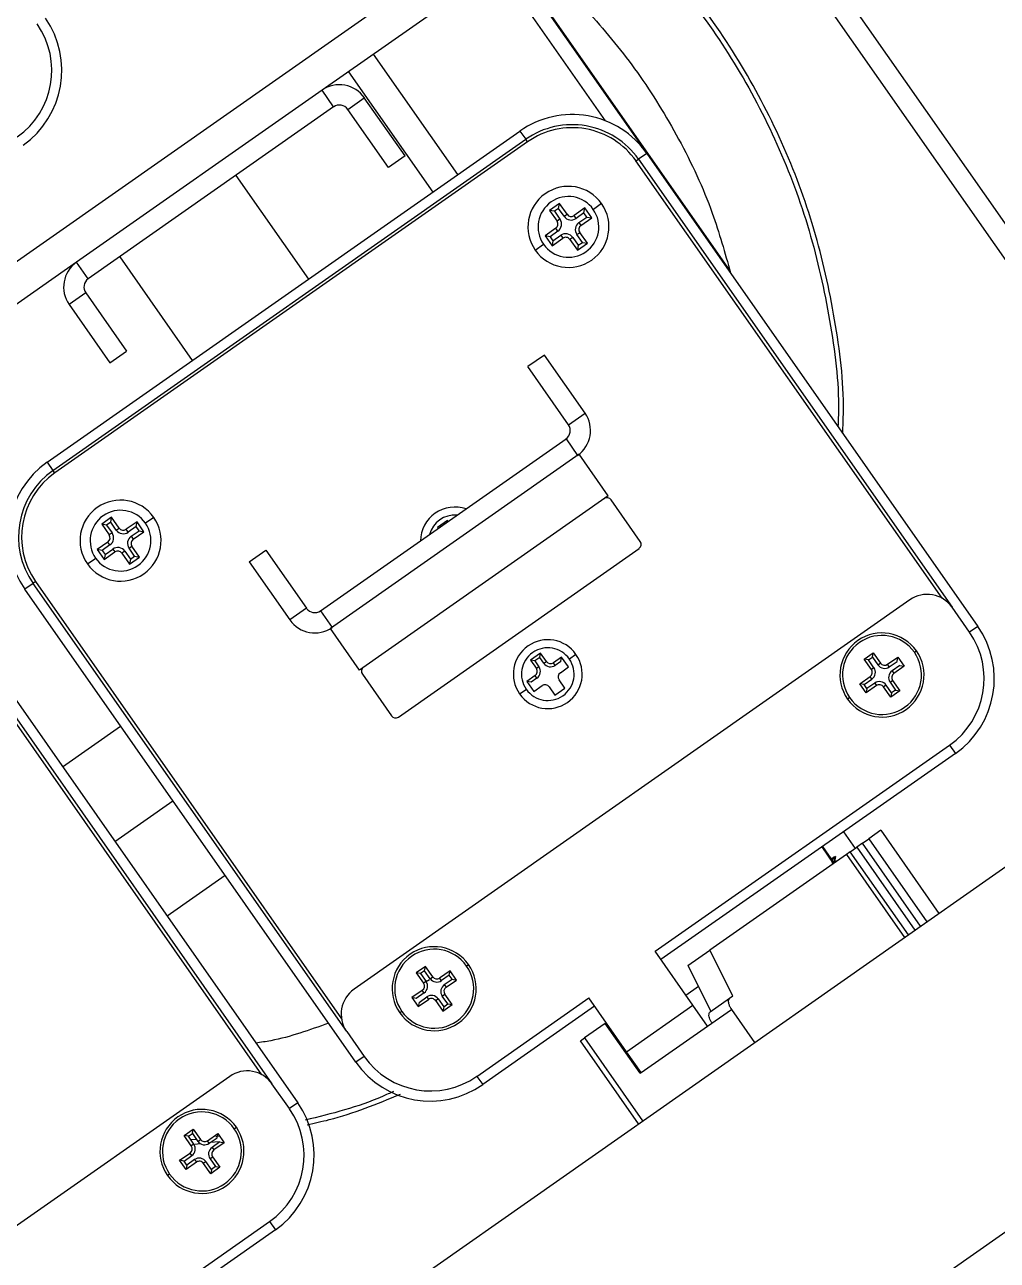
# Model space of a CAD drawing. Header units: millimetres. Extents: x 152904052 to 153933663, y 538271515 to 539240469.
# Drawn here: x 153467566.6 to 153467662.7, y 538580038 to 538580160 of the extents above; entities that cross this region are included whole.
import ezdxf

# ---------------------------------------------------------------- set-up
doc = ezdxf.new("R2010")
doc.units = ezdxf.units.MM
doc.layers.add('POWR', color=5, linetype='Continuous')

msp = doc.modelspace()

# ---------------------------------------------------------------- linework, layer by layer
at = {"layer": 'POWR', "color": 7}
for p, q in [((153467239.86, 538580745.26), (153467710.2, 538580073.55)), ((153467691.64, 538580096.57), (153467571.19, 538580268.59)), ((153467615.51, 538580171.39), (153467563.14, 538580134.72)), ((153467617.49, 538580168.56), (153467595.99, 538580153.5)), ((153467614.58, 538580166.52), (153467628.06, 538580147.27)), ((153467636.23, 538580135.78), (153467614.66, 538580166.58)), ((153467623.98, 538580150.49), (153467613.35, 538580165.66)), ((153467609.38, 538580145.18), (153467601.06, 538580157.06)), ((153467598.61, 538580155.34), (153467606.92, 538580143.46)), ((153467595.99, 538580153.5), (153467571.74, 538580136.53)), ((153467597.13, 538580151.87), (153467595.99, 538580153.5)), ((153467598.53, 538580151.62), (153467600.16, 538580152.77)), ((153467604.18, 538580147.03), (153467600.16, 538580152.77)), ((153467597.13, 538580151.87), (153467572.89, 538580134.89)), ((153467602.54, 538580145.89), (153467598.53, 538580151.62)), ((153467568.83, 538580116.79), (153467615.52, 538580149.48)), ((153467615.52, 538580149.48), (153467616.1, 538580148.67)), ((153467569.41, 538580115.97), (153467616.1, 538580148.67)), ((153467616.27, 538580148.42), (153467569.58, 538580115.73)), ((153467616.27, 538580148.42), (153467616.1, 538580148.67)), ((153467604.18, 538580147.03), (153467602.54, 538580145.89)), ((153467626.99, 538580146.53), (153467627.24, 538580146.7)), ((153467657.22, 538580103.37), (153467626.99, 538580146.53)), ((153467628.06, 538580147.27), (153467627.24, 538580146.7)), ((153467627.24, 538580146.7), (153467658.21, 538580102.47)), ((153467628.06, 538580147.27), (153467660.75, 538580100.58)), ((153467587.47, 538580145.1), (153467594.64, 538580134.86)), ((153467619.43, 538580142.33), (153467618.45, 538580141.64)), ((153467618.45, 538580141.64), (153467619.2, 538580140.58)), ((153467618.94, 538580141.56), (153467618.45, 538580141.64)), ((153467619.35, 538580141.84), (153467618.94, 538580141.56)), ((153467618.94, 538580141.56), (153467619.48, 538580140.78)), ((153467619.35, 538580141.84), (153467619.43, 538580142.33)), ((153467619.89, 538580141.07), (153467619.35, 538580141.84)), ((153467620.18, 538580141.27), (153467619.43, 538580142.33)), ((153467621.94, 538580141.89), (153467620.88, 538580141.15)), ((153467621.85, 538580141.4), (153467621.94, 538580141.89)), ((153467622.63, 538580140.91), (153467621.94, 538580141.89)), ((153467623.6, 538580142.32), (153467622.78, 538580141.74)), ((153467619.48, 538580140.78), (153467619.2, 538580140.58)), ((153467619.89, 538580141.07), (153467620.18, 538580141.27)), ((153467621.08, 538580140.86), (153467620.88, 538580141.15)), ((153467621.85, 538580141.4), (153467621.08, 538580140.86)), ((153467621.36, 538580140.45), (153467622.14, 538580140.99)), ((153467621.36, 538580140.45), (153467621.56, 538580140.16)), ((153467621.56, 538580140.16), (153467622.63, 538580140.91)), ((153467622.14, 538580140.99), (153467621.85, 538580141.4)), ((153467622.14, 538580140.99), (153467622.63, 538580140.91)), ((153467619.07, 538580139.88), (153467618.01, 538580139.14)), ((153467618.01, 538580139.14), (153467618.7, 538580138.15)), ((153467618.5, 538580139.05), (153467618.01, 538580139.14)), ((153467619.27, 538580139.6), (153467618.5, 538580139.05)), ((153467618.78, 538580138.64), (153467619.56, 538580139.19)), ((153467619.27, 538580139.6), (153467619.07, 538580139.88)), ((153467619.56, 538580139.19), (153467619.76, 538580138.9)), ((153467621.15, 538580139.26), (153467621.44, 538580139.47)), ((153467621.7, 538580138.49), (153467621.15, 538580139.26)), ((153467622.19, 538580138.4), (153467621.44, 538580139.47)), ((153467617.04, 538580137.73), (153467617.86, 538580138.3)), ((153467618.5, 538580139.05), (153467618.78, 538580138.64)), ((153467618.7, 538580138.15), (153467619.76, 538580138.9)), ((153467618.78, 538580138.64), (153467618.7, 538580138.15)), ((153467620.75, 538580138.98), (153467620.46, 538580138.78)), ((153467620.46, 538580138.78), (153467621.2, 538580137.71)), ((153467620.75, 538580138.98), (153467621.29, 538580138.2)), ((153467621.2, 538580137.71), (153467622.19, 538580138.4)), ((153467621.29, 538580138.2), (153467621.2, 538580137.71)), ((153467621.29, 538580138.2), (153467621.7, 538580138.49)), ((153467621.7, 538580138.49), (153467622.19, 538580138.4)), ((153467576, 538580137.07), (153467583.17, 538580126.83)), ((153467571.74, 538580136.53), (153467565.08, 538580131.86)), ((153467572.89, 538580134.89), (153467571.74, 538580136.53)), ((153467572.64, 538580133.5), (153467571, 538580132.35)), ((153467572.64, 538580133.5), (153467576.66, 538580127.76)), ((153467571, 538580132.35), (153467575.02, 538580126.61)), ((153467575.02, 538580126.61), (153467576.66, 538580127.76)), ((153467617.94, 538580127.37), (153467616.31, 538580126.23)), ((153467621.96, 538580121.64), (153467617.94, 538580127.37)), ((153467620.32, 538580120.49), (153467616.31, 538580126.23)), ((153467620.32, 538580120.49), (153467621.96, 538580121.64)), ((153467595.83, 538580102.12), (153467620.08, 538580119.1)), ((153467620.08, 538580119.1), (153467621.22, 538580117.46)), ((153467621.39, 538580117.58), (153467596.81, 538580100.37)), ((153467624.25, 538580113.48), (153467621.39, 538580117.58)), ((153467568.83, 538580116.79), (153467569.41, 538580115.97)), ((153467569.58, 538580115.73), (153467569.41, 538580115.97)), ((153467624.25, 538580113.48), (153467599.68, 538580096.27)), ((153467627.41, 538580108.97), (153467624.54, 538580113.07)), ((153467575.2, 538580111.36), (153467574.22, 538580110.67)), ((153467575.11, 538580110.87), (153467575.2, 538580111.36)), ((153467575.95, 538580110.29), (153467575.2, 538580111.36)), ((153467579.36, 538580111.34), (153467578.54, 538580110.77)), ((153467574.22, 538580110.67), (153467574.96, 538580109.61)), ((153467574.71, 538580110.59), (153467574.22, 538580110.67)), ((153467575.11, 538580110.87), (153467574.71, 538580110.59)), ((153467574.71, 538580110.59), (153467575.25, 538580109.81)), ((153467575.66, 538580110.09), (153467575.11, 538580110.87)), ((153467575.66, 538580110.09), (153467575.95, 538580110.29)), ((153467577.71, 538580110.92), (153467576.64, 538580110.17)), ((153467576.84, 538580109.88), (153467576.64, 538580110.17)), ((153467577.62, 538580110.43), (153467576.84, 538580109.88)), ((153467577.13, 538580109.48), (153467577.91, 538580110.02)), ((153467577.33, 538580109.19), (153467578.39, 538580109.93)), ((153467577.62, 538580110.43), (153467577.71, 538580110.92)), ((153467577.91, 538580110.02), (153467577.62, 538580110.43)), ((153467578.39, 538580109.93), (153467577.71, 538580110.92)), ((153467577.91, 538580110.02), (153467578.39, 538580109.93)), ((153467608.39, 538580111.04), (153467607.4, 538580110.35)), ((153467607.4, 538580110.35), (153467607.46, 538580110.27)), ((153467608.44, 538580110.95), (153467608.39, 538580111.04)), ((153467574.84, 538580108.91), (153467573.77, 538580108.16)), ((153467575.04, 538580108.62), (153467574.26, 538580108.08)), ((153467575.04, 538580108.62), (153467574.84, 538580108.91)), ((153467575.25, 538580109.81), (153467574.96, 538580109.61)), ((153467577.13, 538580109.48), (153467577.33, 538580109.19)), ((153467573.77, 538580108.16), (153467574.46, 538580107.18)), ((153467574.26, 538580108.08), (153467573.77, 538580108.16)), ((153467574.26, 538580108.08), (153467574.55, 538580107.67)), ((153467574.46, 538580107.18), (153467575.53, 538580107.93)), ((153467574.55, 538580107.67), (153467574.46, 538580107.18)), ((153467574.55, 538580107.67), (153467575.33, 538580108.22)), ((153467575.33, 538580108.22), (153467575.53, 538580107.93)), ((153467576.51, 538580108.01), (153467576.22, 538580107.8)), ((153467576.22, 538580107.8), (153467576.97, 538580106.74)), ((153467576.51, 538580108.01), (153467577.06, 538580107.23)), ((153467576.92, 538580108.29), (153467577.21, 538580108.49)), ((153467577.46, 538580107.51), (153467576.92, 538580108.29)), ((153467576.97, 538580106.74), (153467577.95, 538580107.43)), ((153467577.06, 538580107.23), (153467577.46, 538580107.51)), ((153467577.95, 538580107.43), (153467577.21, 538580108.49)), ((153467577.46, 538580107.51), (153467577.95, 538580107.43)), ((153467588.78, 538580106.95), (153467590.42, 538580108.1)), ((153467590.42, 538580108.1), (153467594.44, 538580102.37)), ((153467603.53, 538580091.64), (153467627.29, 538580108.28)), ((153467572.81, 538580106.76), (153467573.63, 538580107.33)), ((153467577.06, 538580107.23), (153467576.97, 538580106.74)), ((153467588.78, 538580106.95), (153467592.8, 538580101.22)), ((153467567.69, 538580105), (153467567.44, 538580104.83)), ((153467567.69, 538580105), (153467597.91, 538580061.84)), ((153467567.44, 538580104.83), (153467566.62, 538580104.26)), ((153467599.32, 538580057.56), (153467566.62, 538580104.26)), ((153467598.42, 538580060.6), (153467567.44, 538580104.83)), ((153467654.04, 538580103.2), (153467599.15, 538580064.77)), ((153467594.44, 538580102.37), (153467592.8, 538580101.22)), ((153467595.83, 538580102.12), (153467596.98, 538580100.48)), ((153467659.93, 538580100.01), (153467658.21, 538580102.47)), ((153467560.89, 538580100.24), (153467593.58, 538580053.55)), ((153467599.68, 538580096.27), (153467596.81, 538580100.37)), ((153467660.75, 538580100.58), (153467659.93, 538580100.01)), ((153467590.05, 538580056.33), (153467559.82, 538580099.5)), ((153467560.07, 538580099.67), (153467591.04, 538580055.43)), ((153467363.81, 538579867.03), (153467693.28, 538580097.72)), ((153467617.56, 538580097.93), (153467616.58, 538580097.24)), ((153467617.49, 538580097.5), (153467617.56, 538580097.93)), ((153467618.14, 538580097.11), (153467617.56, 538580097.93)), ((153467621.06, 538580097.82), (153467620.41, 538580097.36)), ((153467649.52, 538580097.36), (153467650.42, 538580097.99)), ((153467650.35, 538580097.56), (153467650.42, 538580097.99)), ((153467650.42, 538580097.99), (153467651.14, 538580096.96)), ((153467654.49, 538580098.03), (153467654.69, 538580098.17)), ((153467616.58, 538580097.24), (153467617.15, 538580096.42)), ((153467617.01, 538580097.17), (153467616.58, 538580097.24)), ((153467617.49, 538580097.5), (153467617.01, 538580097.17)), ((153467617.01, 538580097.17), (153467617.41, 538580096.6)), ((153467617.41, 538580096.6), (153467617.15, 538580096.42)), ((153467617.89, 538580096.94), (153467617.49, 538580097.5)), ((153467617.89, 538580096.94), (153467618.14, 538580097.11)), ((153467619.65, 538580097.56), (153467618.83, 538580096.99)), ((153467619.01, 538580096.74), (153467618.83, 538580096.99)), ((153467619.58, 538580097.13), (153467619.01, 538580096.74)), ((153467619.52, 538580096.01), (153467620.34, 538580096.58)), ((153467619.58, 538580097.13), (153467619.65, 538580097.56)), ((153467620.34, 538580096.58), (153467619.65, 538580097.56)), ((153467650.24, 538580096.33), (153467649.52, 538580097.36)), ((153467649.95, 538580097.28), (153467649.52, 538580097.36)), ((153467649.95, 538580097.28), (153467650.35, 538580097.56)), ((153467650.49, 538580096.51), (153467649.95, 538580097.28)), ((153467650.49, 538580096.51), (153467650.24, 538580096.33)), ((153467650.35, 538580097.56), (153467650.89, 538580096.79)), ((153467650.89, 538580096.79), (153467651.14, 538580096.96)), ((153467651.84, 538580096.84), (153467652.86, 538580097.56)), ((153467652.01, 538580096.59), (153467651.84, 538580096.84)), ((153467652.01, 538580096.59), (153467652.78, 538580097.13)), ((153467653.06, 538580096.73), (153467652.29, 538580096.19)), ((153467653.49, 538580096.66), (153467652.47, 538580095.94)), ((153467652.78, 538580097.13), (153467652.86, 538580097.56)), ((153467652.86, 538580097.56), (153467653.49, 538580096.66)), ((153467653.06, 538580096.73), (153467653.49, 538580096.66)), ((153467599.97, 538580095.86), (153467602.83, 538580091.77)), ((153467617.03, 538580095.73), (153467616.21, 538580095.15)), ((153467617.21, 538580095.48), (153467616.64, 538580095.08)), ((153467617.21, 538580095.48), (153467617.03, 538580095.73)), ((153467619.97, 538580094.49), (153467619.4, 538580095.31)), ((153467649.09, 538580094.92), (153467650.12, 538580095.64)), ((153467649.52, 538580094.84), (153467650.29, 538580095.39)), ((153467650.29, 538580095.39), (153467650.12, 538580095.64)), ((153467652.09, 538580095.07), (153467652.34, 538580095.24)), ((153467652.29, 538580096.19), (153467652.47, 538580095.94)), ((153467652.34, 538580095.24), (153467653.06, 538580094.22)), ((153467615.49, 538580093.92), (153467616.15, 538580094.37)), ((153467616.21, 538580095.15), (153467616.9, 538580094.17)), ((153467616.64, 538580095.08), (153467616.21, 538580095.15)), ((153467616.9, 538580094.17), (153467617.72, 538580094.74)), ((153467618.42, 538580094.62), (153467618.99, 538580093.8)), ((153467618.99, 538580093.8), (153467619.97, 538580094.49)), ((153467649.72, 538580094.02), (153467649.09, 538580094.92)), ((153467649.52, 538580094.84), (153467649.09, 538580094.92)), ((153467649.8, 538580094.45), (153467649.52, 538580094.84)), ((153467650.75, 538580094.74), (153467649.72, 538580094.02)), ((153467649.8, 538580094.45), (153467649.72, 538580094.02)), ((153467650.57, 538580094.99), (153467649.8, 538580094.45)), ((153467650.57, 538580094.99), (153467650.75, 538580094.74)), ((153467651.69, 538580094.79), (153467651.44, 538580094.61)), ((153467652.16, 538580093.59), (153467651.44, 538580094.61)), ((153467652.24, 538580094.02), (153467651.69, 538580094.79)), ((153467652.09, 538580095.07), (153467652.63, 538580094.3)), ((153467653.06, 538580094.22), (153467652.16, 538580093.59)), ((153467652.24, 538580094.02), (153467652.16, 538580093.59)), ((153467652.63, 538580094.3), (153467652.24, 538580094.02)), ((153467652.63, 538580094.3), (153467653.06, 538580094.22)), ((153467648.1, 538580093.55), (153467647.89, 538580093.41)), ((153467570.35, 538580086.72), (153467576.09, 538580090.74)), ((153467628.89, 538580068.51), (153467657.97, 538580088.87)), ((153467658.54, 538580088.05), (153467629.46, 538580067.69)), ((153467657.97, 538580088.87), (153467658.54, 538580088.05)), ((153467575.52, 538580079.35), (153467581.25, 538580083.37)), ((153467647.48, 538580080.3), (153467648.63, 538580078.67)), ((153467649.36, 538580079.18), (153467649.99, 538580079.62)), ((153467651.19, 538580080.46), (153467649.99, 538580079.62)), ((153467649.99, 538580079.62), (153467655.73, 538580071.43)), ((153467651.19, 538580080.46), (153467656.92, 538580072.26)), ((153467646.51, 538580077.18), (153467645.37, 538580078.82)), ((153467646.58, 538580077.23), (153467645.44, 538580078.87)), ((153467648.16, 538580078.34), (153467647.78, 538580078.07)), ((153467648.16, 538580078.34), (153467648.79, 538580078.78)), ((153467653.9, 538580070.15), (153467648.16, 538580078.34)), ((153467648.16, 538580078.34), (153467648.16, 538580078.34)), ((153467653.9, 538580070.15), (153467648.16, 538580078.34)), ((153467649.36, 538580079.18), (153467648.79, 538580078.78)), ((153467648.79, 538580078.78), (153467654.53, 538580070.59)), ((153467655.1, 538580070.99), (153467649.36, 538580079.18)), ((153467649.36, 538580079.18), (153467649.36, 538580079.18)), ((153467655.1, 538580070.99), (153467649.36, 538580079.18)), ((153467647.78, 538580078.07), (153467634.28, 538580068.62)), ((153467646.54, 538580077.81), (153467646.31, 538580077.62)), ((153467646.54, 538580077.81), (153467646.73, 538580077.89)), ((153467646.83, 538580077.4), (153467646.64, 538580077.4)), ((153467647.78, 538580078.07), (153467653.51, 538580069.88)), ((153467586.41, 538580076), (153467580.68, 538580071.98)), ((153466864.42, 538579481.34), (153467710.2, 538580073.55)), ((153467632.62, 538580063.18), (153467628.89, 538580068.51)), ((153467632.11, 538580067.1), (153467634.28, 538580068.62)), ((153467636.57, 538580064.12), (153467634.28, 538580068.62)), ((153467610.25, 538580067.05), (153467610.46, 538580067.2)), ((153467606.19, 538580067.01), (153467605.29, 538580066.38)), ((153467605.29, 538580066.38), (153467606, 538580065.36)), ((153467605.72, 538580066.31), (153467605.29, 538580066.38)), ((153467606.11, 538580066.59), (153467605.72, 538580066.31)), ((153467605.72, 538580066.31), (153467606.26, 538580065.54)), ((153467606.11, 538580066.59), (153467606.19, 538580067.01)), ((153467606.65, 538580065.81), (153467606.11, 538580066.59)), ((153467606.91, 538580065.99), (153467606.19, 538580067.01)), ((153467606.65, 538580065.81), (153467606.91, 538580065.99)), ((153467608.63, 538580066.59), (153467607.6, 538580065.87)), ((153467608.55, 538580066.16), (153467607.78, 538580065.62)), ((153467608.55, 538580066.16), (153467608.63, 538580066.59)), ((153467608.83, 538580065.76), (153467608.55, 538580066.16)), ((153467609.26, 538580065.68), (153467608.63, 538580066.59)), ((153467632.11, 538580067.1), (153467634.4, 538580062.6)), ((153467606.26, 538580065.54), (153467606, 538580065.36)), ((153467606.59, 538580065.71), (153467606.19, 538580065.46)), ((153467607.78, 538580065.62), (153467607.6, 538580065.87)), ((153467608.06, 538580065.22), (153467608.83, 538580065.76)), ((153467608.06, 538580065.22), (153467608.23, 538580064.97)), ((153467608.23, 538580064.97), (153467609.26, 538580065.68)), ((153467608.83, 538580065.76), (153467609.26, 538580065.68)), ((153467633.16, 538580065.03), (153467631.93, 538580064.16)), ((153467605.88, 538580064.66), (153467604.86, 538580063.95)), ((153467604.86, 538580063.95), (153467605.49, 538580063.05)), ((153467605.29, 538580063.87), (153467604.86, 538580063.95)), ((153467606.06, 538580064.41), (153467605.29, 538580063.87)), ((153467605.49, 538580063.05), (153467606.51, 538580063.76)), ((153467605.56, 538580063.47), (153467606.34, 538580064.01)), ((153467606.06, 538580064.41), (153467605.88, 538580064.66)), ((153467606.34, 538580064.01), (153467606.51, 538580063.76)), ((153467607.46, 538580063.82), (153467607.21, 538580063.64)), ((153467607.21, 538580063.64), (153467607.93, 538580062.62)), ((153467607.46, 538580063.82), (153467608, 538580063.04)), ((153467607.86, 538580064.09), (153467608.11, 538580064.27)), ((153467608.4, 538580063.32), (153467607.86, 538580064.09)), ((153467608.83, 538580063.25), (153467608.11, 538580064.27)), ((153467611.28, 538580056.17), (153467622.34, 538580063.92)), ((153467626.06, 538580058.59), (153467622.34, 538580063.92)), ((153467634.32, 538580062.54), (153467636.23, 538580063.88)), ((153467636.23, 538580063.88), (153467636.57, 538580064.12)), ((153467603.86, 538580062.58), (153467603.66, 538580062.44)), ((153467605.56, 538580063.47), (153467605.49, 538580063.05)), ((153467607.93, 538580062.62), (153467608.83, 538580063.25)), ((153467608, 538580063.04), (153467607.93, 538580062.62)), ((153467608, 538580063.04), (153467608.4, 538580063.32)), ((153467608.4, 538580063.32), (153467608.83, 538580063.25)), ((153467622.91, 538580063.1), (153467611.85, 538580055.35)), ((153467626.06, 538580058.59), (153467632.62, 538580063.18)), ((153467634.05, 538580061.13), (153467632.62, 538580063.18)), ((153467634.05, 538580061.13), (153467636.41, 538580062.78)), ((153467636.41, 538580062.78), (153467638.71, 538580059.51)), ((153467623.96, 538580061.39), (153467621.91, 538580059.96)), ((153467623.96, 538580061.39), (153467624.06, 538580061.46)), ((153467627.4, 538580056.48), (153467623.96, 538580061.39)), ((153467627.5, 538580056.54), (153467634.05, 538580061.13)), ((153467598.42, 538580060.6), (153467600.14, 538580058.14)), ((153467621.5, 538580059.67), (153467621.91, 538580059.96)), ((153467621.91, 538580059.96), (153467627.65, 538580051.77)), ((153467627.24, 538580051.48), (153467621.5, 538580059.67)), ((153467600.14, 538580058.14), (153467599.32, 538580057.56)), ((153467627.5, 538580056.54), (153467626.06, 538580058.59)), ((153467586.86, 538580056.17), (153467531.98, 538580017.74)), ((153467611.28, 538580056.17), (153467611.85, 538580055.35)), ((153467627.17, 538580056.81), (153467627.23, 538580056.93)), ((153467627.23, 538580056.72), (153467627.33, 538580056.79)), ((153467627.4, 538580056.48), (153467627.5, 538580056.54)), ((153467592.76, 538580052.98), (153467591.04, 538580055.43)), ((153467593.58, 538580053.55), (153467592.76, 538580052.98)), ((153467582.35, 538580050.32), (153467583.25, 538580050.95)), ((153467583.07, 538580049.3), (153467582.35, 538580050.32)), ((153467582.78, 538580050.25), (153467582.35, 538580050.32)), ((153467582.78, 538580050.25), (153467583.18, 538580050.53)), ((153467583.32, 538580049.48), (153467582.78, 538580050.25)), ((153467583.18, 538580050.53), (153467583.25, 538580050.95)), ((153467583.18, 538580050.53), (153467583.72, 538580049.75)), ((153467583.25, 538580050.95), (153467583.97, 538580049.93)), ((153467584.67, 538580049.81), (153467585.69, 538580050.53)), ((153467584.84, 538580049.56), (153467585.61, 538580050.1)), ((153467585.87, 538580050.26), (153467585.5, 538580050.2)), ((153467585.61, 538580050.1), (153467585.69, 538580050.53)), ((153467585.69, 538580050.53), (153467586.32, 538580049.62)), ((153467587.32, 538580050.99), (153467587.52, 538580051.14)), ((153467583.59, 538580049.93), (153467583.01, 538580049.91)), ((153467583.32, 538580049.48), (153467583.07, 538580049.3)), ((153467583.42, 538580049.49), (153467583.94, 538580049.55)), ((153467583.72, 538580049.75), (153467583.97, 538580049.93)), ((153467584.84, 538580049.56), (153467584.67, 538580049.81)), ((153467584.99, 538580049.66), (153467585.75, 538580049.75)), ((153467585.89, 538580049.7), (153467585.12, 538580049.16)), ((153467585.12, 538580049.16), (153467585.3, 538580048.91)), ((153467586.32, 538580049.62), (153467585.3, 538580048.91)), ((153467585.89, 538580049.7), (153467586.32, 538580049.62)), ((153467581.92, 538580047.89), (153467582.95, 538580048.6)), ((153467582.55, 538580046.99), (153467581.92, 538580047.89)), ((153467582.35, 538580047.81), (153467581.92, 538580047.89)), ((153467582.35, 538580047.81), (153467583.12, 538580048.35)), ((153467582.63, 538580047.41), (153467582.35, 538580047.81)), ((153467583.58, 538580047.7), (153467582.55, 538580046.99)), ((153467583.4, 538580047.95), (153467582.63, 538580047.41)), ((153467583.12, 538580048.35), (153467582.95, 538580048.6)), ((153467583.4, 538580047.95), (153467583.58, 538580047.7)), ((153467584.52, 538580047.76), (153467584.27, 538580047.58)), ((153467585.07, 538580046.98), (153467584.52, 538580047.76)), ((153467584.92, 538580048.03), (153467585.17, 538580048.21)), ((153467584.92, 538580048.03), (153467585.46, 538580047.26)), ((153467585.17, 538580048.21), (153467585.89, 538580047.19)), ((153467580.93, 538580046.52), (153467580.72, 538580046.37)), ((153467582.63, 538580047.41), (153467582.55, 538580046.99)), ((153467584.99, 538580046.56), (153467584.27, 538580047.58)), ((153467585.89, 538580047.19), (153467584.99, 538580046.56)), ((153467585.07, 538580046.98), (153467584.99, 538580046.56)), ((153467585.46, 538580047.26), (153467585.07, 538580046.98)), ((153467585.46, 538580047.26), (153467585.89, 538580047.19)), ((153467561.72, 538580021.47), (153467590.8, 538580041.83)), ((153467590.8, 538580041.83), (153467591.37, 538580041.01)), ((153467591.37, 538580041.01), (153467562.29, 538580020.65))]:
    msp.add_line(p, q, dxfattribs=at)
for centre, radius, start, end in [((153467561.29, 538580155.46), 8, 305, 35), ((153467561.29, 538580155.46), 9, 305, 35), ((153467597.71, 538580151.05), 3, 35, 125), ((153467597.71, 538580151.05), 1, 35, 125), ((153467620.69, 538580142.11), 9, 35, 125), ((153467620.69, 538580142.11), 8, 35, 125), ((153467620.69, 538580142.11), 7.7, 35, 125), ((153467620.32, 538580140.02), 4, 35, 215), ((153467620.32, 538580140.02), 3, 35, 215), ((153467620.32, 538580140.02), 4, 215, 35), ((153467620.32, 538580140.02), 3, 215, 35), ((153467618.79, 538580140.29), 0.5, 305, 35), ((153467618.79, 538580140.29), 0.851, 305, 35), ((153467620.59, 538580141.55), 0.851, 215, 305), ((153467620.59, 538580141.55), 0.5, 215, 305), ((153467621.85, 538580139.75), 0.851, 125, 215), ((153467620.05, 538580138.49), 0.851, 35, 125), ((153467621.85, 538580139.75), 0.5, 125, 215), ((153467620.05, 538580138.49), 0.5, 35, 125), ((153467573.46, 538580134.07), 3, 125, 215), ((153467573.46, 538580134.07), 1, 125, 215), ((153467619.5, 538580119.92), 3, 305, 35), ((153467619.5, 538580119.92), 1, 305, 35), ((153467574, 538580109.42), 9, 125, 215), ((153467574, 538580109.42), 8, 125, 215), ((153467574, 538580109.42), 7.7, 125, 215), ((153467576.08, 538580109.05), 4, 35, 215), ((153467609.1, 538580108.97), 3.4, 71.0319, 178.9681), ((153467624.13, 538580112.78), 0.5, 35, 125), ((153467576.08, 538580109.05), 4, 215, 35), ((153467576.08, 538580109.05), 3, 35, 215), ((153467609.1, 538580108.97), 2.6, 85.2849, 164.7151), ((153467576.08, 538580109.05), 3, 215, 35), ((153467576.35, 538580110.58), 0.851, 215, 305), ((153467576.35, 538580110.58), 0.5, 215, 305), ((153467574.55, 538580109.32), 0.5, 305, 35), ((153467574.55, 538580109.32), 0.851, 305, 35), ((153467577.62, 538580108.78), 0.851, 125, 215), ((153467577.62, 538580108.78), 0.5, 125, 215), ((153467627, 538580108.69), 0.5, 305, 35), ((153467575.81, 538580107.52), 0.851, 35, 125), ((153467575.81, 538580107.52), 0.5, 35, 125), ((153467655.76, 538580100.75), 3, 35, 125), ((153467595.26, 538580102.94), 1, 215, 305), ((153467595.26, 538580102.94), 3, 215, 305), ((153467653.38, 538580095.42), 9, 305, 35), ((153467618.28, 538580095.87), 3.4, 35, 215), ((153467651.29, 538580095.79), 4.15, 35, 215), ((153467651.29, 538580095.79), 3.9, 35, 215), ((153467653.38, 538580095.42), 8, 305, 35), ((153467618.28, 538580095.87), 3.4, 215, 35), ((153467618.28, 538580095.87), 2.6, 35, 215), ((153467651.29, 538580095.79), 4.15, 215, 35), ((153467651.29, 538580095.79), 3.9, 215, 35), ((153467600.38, 538580096.15), 0.5, 125, 215), ((153467618.28, 538580095.87), 2.6, 215, 35), ((153467616.74, 538580096.14), 0.5, 305, 35), ((153467616.74, 538580096.14), 0.807, 305, 35), ((153467618.55, 538580097.4), 0.807, 215, 305), ((153467618.55, 538580097.4), 0.5, 215, 305), ((153467649.83, 538580096.05), 0.807, 305, 35), ((153467651.55, 538580097.25), 0.807, 215, 305), ((153467651.55, 538580097.25), 0.5, 215, 305), ((153467619.81, 538580095.6), 0.5, 125, 215), ((153467649.83, 538580096.05), 0.5, 305, 35), ((153467652.75, 538580095.53), 0.807, 125, 215), ((153467652.75, 538580095.53), 0.5, 125, 215), ((153467618.01, 538580094.33), 0.5, 35, 125), ((153467651.03, 538580094.33), 0.807, 35, 125), ((153467651.03, 538580094.33), 0.5, 35, 125), ((153467603.24, 538580092.05), 0.5, 215, 305), ((153467607.06, 538580064.82), 4.15, 35, 215), ((153467607.06, 538580064.82), 3.9, 35, 215), ((153467607.06, 538580064.82), 4.15, 215, 35), ((153467607.06, 538580064.82), 3.9, 215, 35), ((153467607.32, 538580066.28), 0.5, 215, 305), ((153467600.87, 538580062.32), 3, 125, 215), ((153467605.6, 538580065.07), 0.5, 305, 35), ((153467605.6, 538580065.07), 0.807, 305, 35), ((153467607.32, 538580066.28), 0.807, 215, 305), ((153467608.52, 538580064.56), 0.807, 125, 215), ((153467608.52, 538580064.56), 0.5, 125, 215), ((153467606.8, 538580063.35), 0.807, 35, 125), ((153467606.8, 538580063.35), 0.5, 35, 125), ((153467606.69, 538580062.73), 9, 215, 305), ((153467606.69, 538580062.73), 8, 215, 305), ((153467588.59, 538580053.71), 3, 35, 125), ((153467584.12, 538580048.76), 4.15, 35, 215), ((153467584.12, 538580048.76), 3.9, 35, 215), ((153467586.21, 538580048.39), 8, 305, 35), ((153467586.21, 538580048.39), 9, 305, 35), ((153467584.12, 538580048.76), 4.15, 215, 35), ((153467584.12, 538580048.76), 3.9, 215, 35), ((153467582.66, 538580049.01), 0.5, 305, 35), ((153467582.66, 538580049.01), 0.807, 305, 35), ((153467584.38, 538580050.22), 0.807, 215, 305), ((153467584.38, 538580050.22), 0.5, 215, 305), ((153467585.58, 538580048.5), 0.807, 125, 215), ((153467585.58, 538580048.5), 0.5, 125, 215), ((153467583.86, 538580047.29), 0.807, 35, 125), ((153467583.86, 538580047.29), 0.5, 35, 125)]:
    msp.add_arc(centre, radius, start, end, dxfattribs=at)
for points, knots in [([(153467647.41, 538580119.63), (153467647.44, 538580120.35), (153467647.61, 538580124.1), (153467646.74, 538580130.91), (153467644.77, 538580139.85), (153467641.55, 538580148.45), (153467637.31, 538580156.5), (153467632.16, 538580163.82), (153467626.27, 538580170.26), (153467620.24, 538580175.55), (153467615.95, 538580178.28), (153467614.04, 538580179.49)], [0, 0, 0, 0, 0.030131, 0.157165, 0.285275, 0.413386, 0.54042, 0.665356, 0.787271, 0.905377, 1, 1, 1, 1]), ([(153467614.84, 538580178.36), (153467616.37, 538580177.38), (153467620.26, 538580174.89), (153467625.91, 538580169.89), (153467631.77, 538580163.51), (153467636.89, 538580156.23), (153467641.1, 538580148.25), (153467644.29, 538580139.7), (153467646.24, 538580130.83), (153467647.1, 538580124.3), (153467646.96, 538580120.8), (153467646.94, 538580120.32)], [0, 0, 0, 0, 0.078951, 0.200388, 0.325741, 0.454201, 0.584818, 0.716542, 0.848265, 0.978883, 1, 1, 1, 1]), ([(153467615.69, 538580167.3), (153467616.18, 538580166.94), (153467618.66, 538580165.1), (153467622.55, 538580161.09), (153467627.33, 538580155.27), (153467631.37, 538580148.67), (153467634.51, 538580142.02), (153467635.77, 538580137.46), (153467636.33, 538580135.47)], [0, 0, 0, 0, 0.047475, 0.239579, 0.431683, 0.632114, 0.839742, 1, 1, 1, 1]), ([(153467646.3, 538580077.64), (153467646.3, 538580077.65), (153467646.33, 538580077.67), (153467646.42, 538580077.73), (153467646.49, 538580077.78), (153467646.54, 538580077.81)], [0, 0, 0, 0, 0.063595, 0.275437, 1, 1, 1, 1]), ([(153467646.32, 538580077.26), (153467646.41, 538580077.3), (153467646.58, 538580077.4), (153467646.66, 538580077.41), (153467646.65, 538580077.38), (153467646.57, 538580077.3), (153467646.54, 538580077.27)], [0, 0, 0, 0, 0.286738, 0.571951, 0.85364, 1, 1, 1, 1]), ([(153467646.71, 538580077.86), (153467646.71, 538580077.85), (153467646.7, 538580077.81), (153467646.56, 538580077.68), (153467646.39, 538580077.55), (153467646.37, 538580077.54)], [0, 0, 0, 0, 0.347668, 0.949092, 1, 1, 1, 1]), ([(153467646.59, 538580077.47), (153467646.62, 538580077.54), (153467646.66, 538580077.67), (153467646.71, 538580077.81), (153467646.74, 538580077.88)], [0, 0, 0, 0, 0.499894, 1, 1, 1, 1]), ([(153467636.23, 538580063.88), (153467636.19, 538580063.83), (153467636.09, 538580063.72), (153467636.11, 538580063.4), (153467636.23, 538580063.07), (153467636.35, 538580062.88), (153467636.41, 538580062.78)], [0, 0, 0, 0, 0.273241, 0.566326, 0.792171, 1, 1, 1, 1]), ([(153467634.5, 538580061.45), (153467634.45, 538580061.52), (153467634.34, 538580061.69), (153467634.24, 538580061.94), (153467634.19, 538580062.2), (153467634.21, 538580062.42), (153467634.28, 538580062.5), (153467634.32, 538580062.54)], [0, 0, 0, 0, 0.174736, 0.363548, 0.559692, 0.78787, 1, 1, 1, 1]), ([(153467596.62, 538580061.42), (153467594.74, 538580060.74), (153467592.4, 538580059.89), (153467589.94, 538580059.52), (153467589.45, 538580059.45)], [0, 0, 0, 0, 0.799053, 1, 1, 1, 1]), ([(153467603.04, 538580054.68), (153467602.68, 538580054.51), (153467599.91, 538580053.22), (153467596.93, 538580052.48), (153467594.33, 538580051.84)], [0, 0, 0, 0, 0.129235, 1, 1, 1, 1]), ([(153467594.52, 538580051.4), (153467595.25, 538580051.56), (153467598.41, 538580052.23), (153467601.41, 538580053.46), (153467603.73, 538580054.41)], [0, 0, 0, 0, 0.227864, 1, 1, 1, 1])]:
    msp.add_open_spline(points, degree=3, knots=knots, dxfattribs=at)

doc.saveas('drawing.dxf')
